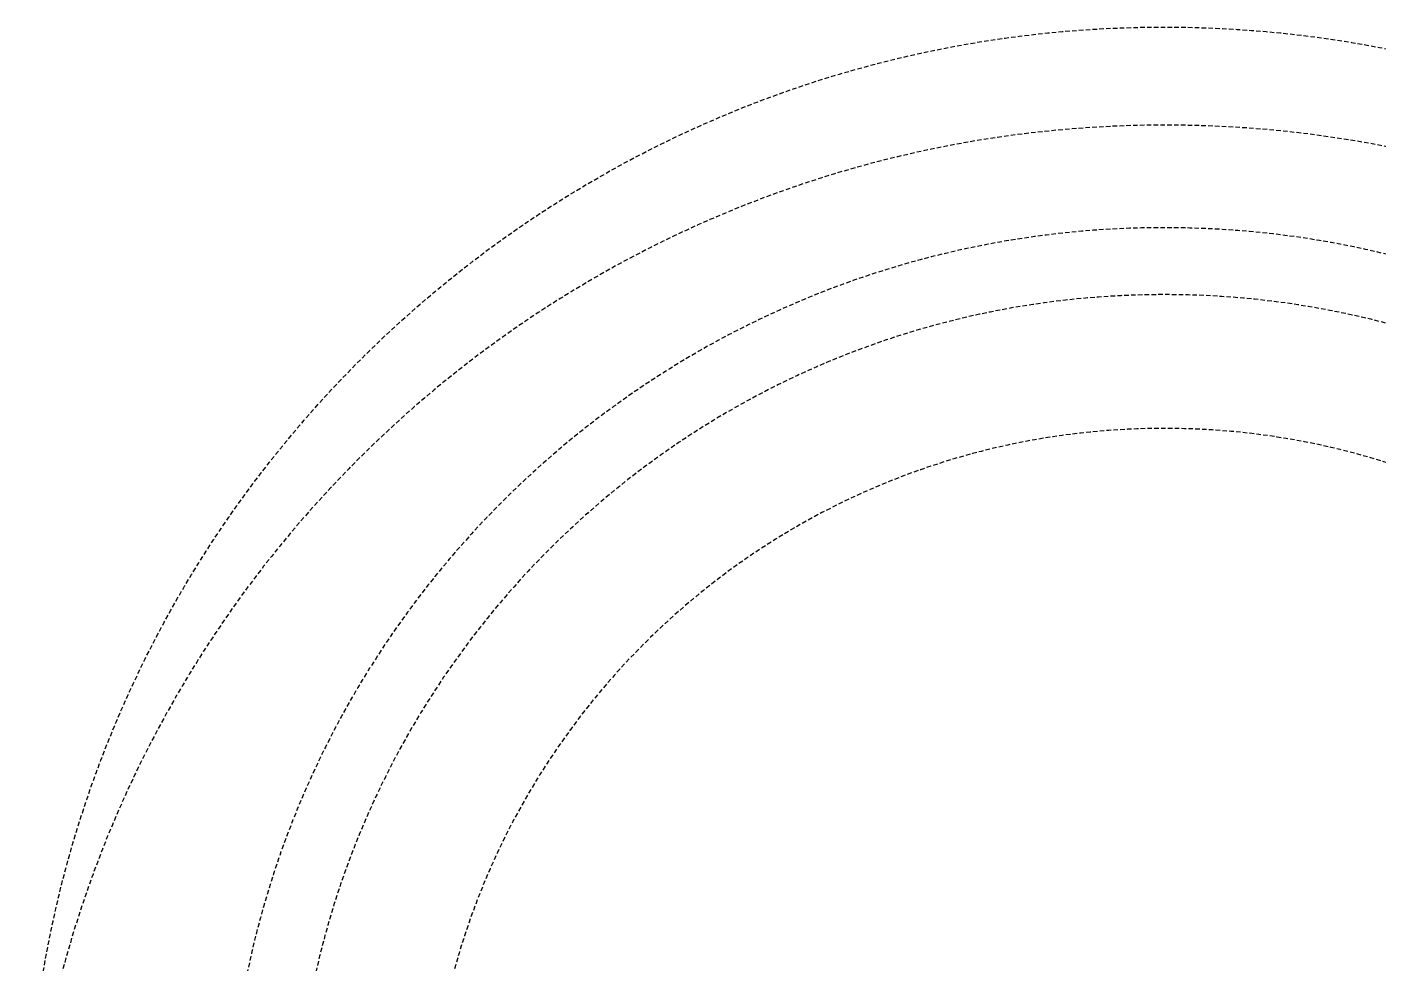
# Model space of a CAD drawing. Header units: millimetres. Extents: x -4 to 86791, y -1 to 44030.
# Drawn here: x 55980.6 to 56218.4, y 28502.8 to 28667.6 of the extents above; entities that cross this region are included whole.
import ezdxf

# ---------------------------------------------------------------- set-up
doc = ezdxf.new("R2010")
doc.units = ezdxf.units.MM
doc.linetypes.add('DH-HID2', pattern=[1.2, 0.8, -0.4])
doc.layers.add('FU-FURM', color=251, linetype='DH-HID2')

# ---------------------------------------------------------------- blocks, each defined once
blk = doc.blocks.new('dmlwk2')
at = {"layer": 'FU-FURM'}
blk.add_circle((391307.15, 35207.88), 200, dxfattribs=at)
for centre, radius, start, end in [((391307.15, 35225.94), 200.81, 185.1609, 354.8391), ((391307.15, 35207.88), 164.71, 180, 0), ((391307.15, 35207.88), 152.94, 180, 0), ((391307.15, 35207.88), 129.41, 180, 0)]:
    blk.add_arc(centre, radius, start, end, dxfattribs=at)
blk = doc.blocks.new('BEDD')
at = {"layer": 'FU-FURM', "rotation": 180.6342439177113}
blk.add_blockref('dmlwk2', (581163.32, 205789.93), dxfattribs=at)

msp = doc.modelspace()

# ---------------------------------------------------------------- block references
msp.add_blockref('BEDD', (-134089.26, -137785.05))

doc.saveas('drawing.dxf')
